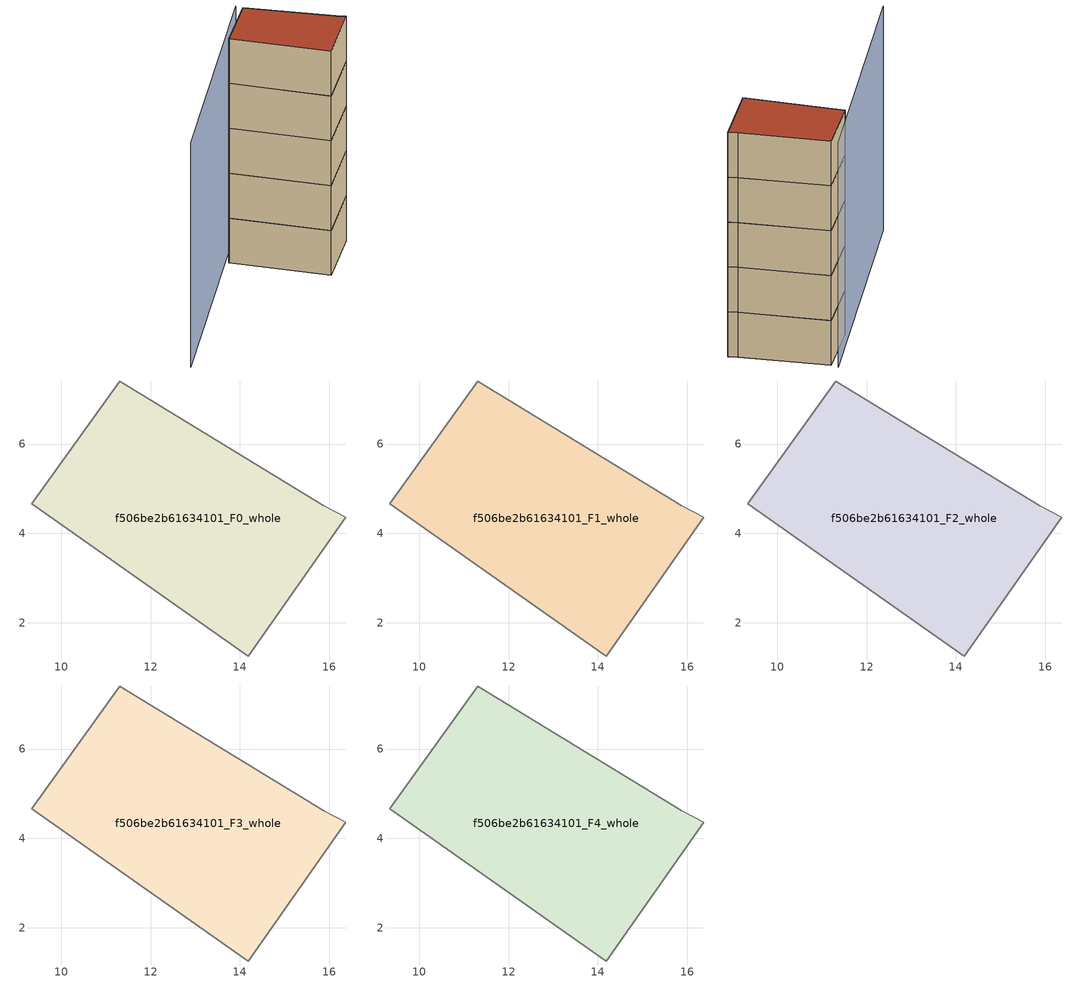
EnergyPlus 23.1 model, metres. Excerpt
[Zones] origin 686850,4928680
f506be2b61634101_F0_whole
 floor ground (EU_floor_Construction): 14.19,1.26 16.37,4.36 15.87,4.62 11.31,7.41 9.34,4.66 z0
 wall adiabatic (EU_wall_Construction): 9.34,4.66 11.31,7.41 15.87,4.62 16.37,4.36 14.19,1.26 9.34,4.66 z0:3
f506be2b61634101_F1_whole
 floor to f506be2b61634101_F0_whole (EU_floor_Construction): 14.19,1.26 16.37,4.36 15.87,4.62 11.31,7.41 9.34,4.66 z3
 wall adiabatic (EU_wall_Construction): 9.34,4.66 11.31,7.41 15.87,4.62 16.37,4.36 14.19,1.26 9.34,4.66 z3:6
f506be2b61634101_F2_whole
 floor to f506be2b61634101_F1_whole (EU_floor_Construction): 14.19,1.26 16.37,4.36 15.87,4.62 11.31,7.41 9.34,4.66 z6
 wall adiabatic (EU_wall_Construction): 9.34,4.66 11.31,7.41 15.87,4.62 16.37,4.36 14.19,1.26 9.34,4.66 z6:9
f506be2b61634101_F3_whole
 floor to f506be2b61634101_F2_whole (EU_floor_Construction): 14.19,1.26 16.37,4.36 15.87,4.62 11.31,7.41 9.34,4.66 z9
 wall adiabatic (EU_wall_Construction): 9.34,4.66 11.31,7.41 15.87,4.62 16.37,4.36 14.19,1.26 9.34,4.66 z9:12
f506be2b61634101_F4_whole
 floor to f506be2b61634101_F3_whole (EU_floor_Construction): 14.19,1.26 16.37,4.36 15.87,4.62 11.31,7.41 9.34,4.66 z12
 wall adiabatic (EU_wall_Construction): 9.34,4.66 11.31,7.41 15.87,4.62 16.37,4.36 14.19,1.26 9.34,4.66 z12:15
 roof outside (EU_roof_Construction): 15.87,4.62 16.37,4.36 14.19,1.26 9.34,4.66 11.31,7.41 z15
shading: 3.2,-4.76 11.01,7.72 z0:15
[Building]
EU S2 Campaign: North Axis=0; Terrain=City; Solar Distribution=FullExterior
[Site:Location]
Bologna: Latitude=44.5; Longitude=11.25; Time Zone=1; Elevation=37
[SizingPeriod:WeatherFileDays]
AnnualSizingPeriod: Begin Month=1; Begin Day of Month=1; End Month=12; End Day of Month=31; Day of Week for Start Day=Monday; Use Weather File Daylight Saving Period=No; Use Weather File Rain and Snow Indicators=No
[MATERIAL]
EU_InternalMass_Material: Roughness=MediumRough; Thickness=0.1; Conductivity=1; Density=1800; Specific Heat=900; Thermal Absorptance=0.9; Solar Absorptance=0.7; Visible Absorptance=0.7
[MATERIAL:NOMASS] Roughness=MediumRough; Thermal Absorptance=0.9; Solar Absorptance=0.7; Visible Absorptance=0.7
Name | Thermal Resistance
EU_wall_NoMass | 0.905828
EU_roof_NoMass | 0.37593
EU_floor_NoMass | 0.67114
[CONSTRUCTION]
EU_wall_Construction: EU_wall_NoMass
EU_roof_Construction: EU_roof_NoMass
EU_floor_Construction: EU_floor_NoMass
EU_InternalMass_Construction: EU_InternalMass_Material
[ZONE] Type=1; Multiplier=1; Ceiling Height=autocalculate; Floor Area=autocalculate; Part of Total Floor Area=Yes
Name | Volume
f506be2b61634101_F0_whole | 63.2417
f506be2b61634101_F1_whole; f506be2b61634101_F2_whole; f506be2b61634101_F3_whole; f506be2b61634101_F4_whole | 63.241
[INTERNALMASS] Construction=EU_InternalMass_Construction; Surface Area=21.0806
Name | Zone or ZoneList
f506be2b61634101_F0_whole_EU_InternalMass | f506be2b61634101_F0_whole
f506be2b61634101_F1_whole_EU_InternalMass | f506be2b61634101_F1_whole
f506be2b61634101_F2_whole_EU_InternalMass | f506be2b61634101_F2_whole
f506be2b61634101_F3_whole_EU_InternalMass | f506be2b61634101_F3_whole
f506be2b61634101_F4_whole_EU_InternalMass | f506be2b61634101_F4_whole
[OTHEREQUIPMENT] Fuel Type=Electricity; Design Level Calculation Method=Watts/Area; Power per Zone Floor Area=1; Fraction Latent=0; Fraction Radiant=0; Fraction Lost=0; Carbon Dioxide Generation Rate=0; EndUse Subcategory=EU_Step8_InternalGains
Name | Zone or ZoneList or Space or SpaceList | Schedule
EU_Step8_InternalGain_f506be2b61634101_F0_whole_f000 | f506be2b61634101_F0_whole | EU_Step8_GainSchedule_f506be2b61634101_F0_whole_f000
EU_Step8_InternalGain_f506be2b61634101_F1_whole_f000 | f506be2b61634101_F1_whole | EU_Step8_GainSchedule_f506be2b61634101_F1_whole_f000
EU_Step8_InternalGain_f506be2b61634101_F2_whole_f000 | f506be2b61634101_F2_whole | EU_Step8_GainSchedule_f506be2b61634101_F2_whole_f000
EU_Step8_InternalGain_f506be2b61634101_F3_whole_f000 | f506be2b61634101_F3_whole | EU_Step8_GainSchedule_f506be2b61634101_F3_whole_f000
EU_Step8_InternalGain_f506be2b61634101_F4_whole_f000 | f506be2b61634101_F4_whole | EU_Step8_GainSchedule_f506be2b61634101_F4_whole_f000
[ZONEVENTILATION:DESIGNFLOWRATE] Schedule=EU_AlwaysOn; Design Flow Rate Calculation Method=AirChanges/Hour; Air Changes per Hour=0.73129; Ventilation Type=Natural; Fan Pressure Rise=0; Fan Total Efficiency=1; Constant Term Coefficient=1; Temperature Term Coefficient=0; Velocity Term Coefficient=0; Velocity Squared Term Coefficient=0; Minimum Indoor Temperature=-100; Maximum Indoor Temperature=100; Delta Temperature=-100; Minimum Outdoor Temperature=-100; Maximum Outdoor Temperature=100; Maximum Wind Speed=40
Name | Zone or ZoneList or Space or SpaceList
EU_ConstantAir_f506be2b61634101_F0_whole | f506be2b61634101_F0_whole
EU_ConstantAir_f506be2b61634101_F1_whole | f506be2b61634101_F1_whole
EU_ConstantAir_f506be2b61634101_F2_whole | f506be2b61634101_F2_whole
EU_ConstantAir_f506be2b61634101_F3_whole | f506be2b61634101_F3_whole
EU_ConstantAir_f506be2b61634101_F4_whole | f506be2b61634101_F4_whole
[SIZING:ZONE] Zone Cooling Design Supply Air Temperature Input Method=SupplyAirTemperature; Zone Cooling Design Supply Air Temperature=13; Zone Heating Design Supply Air Temperature Input Method=SupplyAirTemperature; Zone Heating Design Supply Air Temperature=50; Zone Cooling Design Supply Air Humidity Ratio=0.008; Zone Heating Design Supply Air Humidity Ratio=0.008; Cooling Design Air Flow Method=DesignDay; Cooling Design Air Flow Rate=0; Cooling Minimum Air Flow per Zone Floor Area=0.000762; Cooling Minimum Air Flow=0; Cooling Minimum Air Flow Fraction=0.2; Heating Design Air Flow Method=DesignDay; Heating Design Air Flow Rate=0; Heating Maximum Air Flow per Zone Floor Area=0.002032; Heating Maximum Air Flow=0.141576; Heating Maximum Air Flow Fraction=0.3; Account for Dedicated Outdoor Air System=No; Dedicated Outdoor Air System Control Strategy=NeutralSupplyAir; Dedicated Outdoor Air Low Setpoint Temperature for Design=autosize; Dedicated Outdoor Air High Setpoint Temperature for Design=autosize; Zone Load Sizing Method=Sensible Load Only No Latent Load; Zone Latent Cooling Design Supply Air Humidity Ratio Input Method=HumidityRatioDifference; Zone Cooling Design Supply Air Humidity Ratio Difference=0.005; Zone Latent Heating Design Supply Air Humidity Ratio Input Method=HumidityRatioDifference; Zone Humidification Design Supply Air Humidity Ratio Difference=0.005
f506be2b61634101_F0_whole; f506be2b61634101_F1_whole; f506be2b61634101_F2_whole; f506be2b61634101_F3_whole; f506be2b61634101_F4_whole
[ThermostatSetpoint:DualSetpoint] Heating Setpoint Temperature Schedule=HVACTemplate-Always 20; Cooling Setpoint Temperature Schedule=HVACTemplate-Always 50
EU_HeatOnly_f506be2b61634101_F0_whole Dual SP Control; EU_HeatOnly_f506be2b61634101_F1_whole Dual SP Control; EU_HeatOnly_f506be2b61634101_F2_whole Dual SP Control; EU_HeatOnly_f506be2b61634101_F3_whole Dual SP Control; EU_HeatOnly_f506be2b61634101_F4_whole Dual SP Control
[ZoneControl:Thermostat] Control Type Schedule=HVACTemplate-Always 4
Name | Zone or ZoneList | Control
f506be2b61634101_F0_whole Thermostat | f506be2b61634101_F0_whole | EU_HeatOnly_f506be2b61634101_F0_whole Dual SP Control
f506be2b61634101_F1_whole Thermostat | f506be2b61634101_F1_whole | EU_HeatOnly_f506be2b61634101_F1_whole Dual SP Control
f506be2b61634101_F2_whole Thermostat | f506be2b61634101_F2_whole | EU_HeatOnly_f506be2b61634101_F2_whole Dual SP Control
f506be2b61634101_F3_whole Thermostat | f506be2b61634101_F3_whole | EU_HeatOnly_f506be2b61634101_F3_whole Dual SP Control
f506be2b61634101_F4_whole Thermostat | f506be2b61634101_F4_whole | EU_HeatOnly_f506be2b61634101_F4_whole Dual SP Control
[Zone equipment]
f506be2b61634101_F0_whole: f506be2b61634101_F0_whole Ideal Loads Air System
f506be2b61634101_F1_whole: f506be2b61634101_F1_whole Ideal Loads Air System
f506be2b61634101_F2_whole: f506be2b61634101_F2_whole Ideal Loads Air System
f506be2b61634101_F3_whole: f506be2b61634101_F3_whole Ideal Loads Air System
f506be2b61634101_F4_whole: f506be2b61634101_F4_whole Ideal Loads Air System
[ZoneHVAC:IdealLoadsAirSystem] Availability Schedule=EU_AlwaysOn; Maximum Heating Supply Air Temperature [C]=50; Minimum Cooling Supply Air Temperature [C]=13; Maximum Heating Supply Air Humidity Ratio [kg-H20/kg-air]=0.0156; Minimum Cooling Supply Air Humidity Ratio [kg-H20/kg-air]=0.0077; Heating Limit=NoLimit; Cooling Limit=NoLimit; Heating Availability Schedule=EU_AlwaysOn; Cooling Availability Schedule=EU_CoolingOff; Dehumidification Control Type=ConstantSensibleHeatRatio; Cooling Sensible Heat Ratio=0.7; Humidification Control Type=None; Demand Controlled Ventilation Type=None; Outdoor Air Economizer Type=NoEconomizer; Heat Recovery Type=None; Sensible Heat Recovery Effectiveness=0.7; Latent Heat Recovery Effectiveness=0.65
f506be2b61634101_F0_whole Ideal Loads Air System; f506be2b61634101_F1_whole Ideal Loads Air System; f506be2b61634101_F2_whole Ideal Loads Air System; f506be2b61634101_F3_whole Ideal Loads Air System; f506be2b61634101_F4_whole Ideal Loads Air System
[SCHEDULE:CONSTANT]
Name | Hourly Value
EU_AlwaysOn | 1
EU_CoolingOff | 0
[SCHEDULE:FILE] Column Number=1; Rows to Skip at Top=0; Number of Hours of Data=8760; Column Separator=Comma; Interpolate to Timestep=No; Minutes per Item=60; Adjust Schedule for Daylight Savings=Yes
Name | File
EU_Step8_GainSchedule_f506be2b61634101_F0_whole_f000 | ../../schedules/f506be2b61634101/f506be2b61634101_F0_whole_f000_gain.csv
EU_Step8_GainSchedule_f506be2b61634101_F1_whole_f000 | ../../schedules/f506be2b61634101/f506be2b61634101_F1_whole_f000_gain.csv
EU_Step8_GainSchedule_f506be2b61634101_F2_whole_f000 | ../../schedules/f506be2b61634101/f506be2b61634101_F2_whole_f000_gain.csv
EU_Step8_GainSchedule_f506be2b61634101_F3_whole_f000 | ../../schedules/f506be2b61634101/f506be2b61634101_F3_whole_f000_gain.csv
EU_Step8_GainSchedule_f506be2b61634101_F4_whole_f000 | ../../schedules/f506be2b61634101/f506be2b61634101_F4_whole_f000_gain.csv
[Schedule:Compact]
HVACTemplate-Always 20: Through: 12/31, For: AllDays, Until: 24:00, 20
HVACTemplate-Always 50: Through: 12/31, For: AllDays, Until: 24:00, 50
HVACTemplate-Always 4: Through: 12/31, For: AllDays, Until: 24:00, 4
